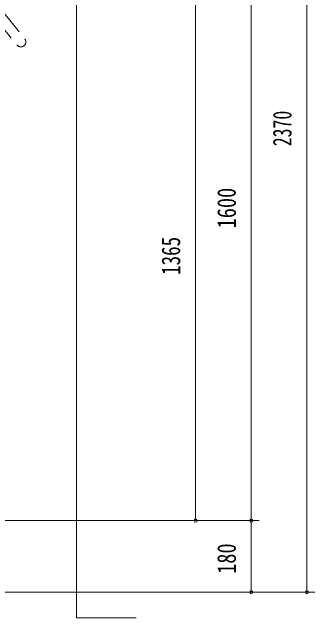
# Model space of a CAD drawing. Units: millimetres, scale not verified. Extents: x -5740 to 5740, y -4020 to 4020.
# Drawn here: x 2 to 764, y -2567 to -1042 of the extents above; entities that cross this region are included whole.
import ezdxf
from ezdxf.enums import TextEntityAlignment as Align

# ---------------------------------------------------------------- set-up
doc = ezdxf.new("R2010")
doc.units = ezdxf.units.MM
doc.header["$LTSCALE"] = 10
doc.linetypes.add('USER6', pattern=[25, 6, -5, 2, -5, 2, -5])
for name, color, linetype, lineweight in [('0-2_2ラック-03BODL', 7, 'Continuous', 18), ('0-9_2ラック-C下自転車奥', 3, 'Continuous', 18), ('0-B_2ラック-F寸法', 3, 'Continuous', 18)]:
    doc.layers.add(name, color=color, linetype=linetype, lineweight=lineweight)
doc.styles.add('ＭＳ ゴシック', font='')
doc.styles.get('ＭＳ ゴシック').set_extended_font_data('MS Gothic')

# ---------------------------------------------------------------- blocks, each defined once
blk = doc.blocks.new('CCL-CYC-FRONT-TOP_2')
at = {"layer": '0-9_2ラック-C下自転車奥', "color": 6, "linetype": 'USER6'}
for p, q in [((258.35, 1076.16), (298.43, 1003.88)), ((236.48, 1064.04), (276.57, 991.76))]:
    blk.add_line(p, q, dxfattribs=at)
blk.add_arc((287.5, 997.82), 12.5, 209.01263, 29.01263, dxfattribs=at)

msp = doc.modelspace()

# ---------------------------------------------------------------- linework, layer by layer
at = {"layer": '0-2_2ラック-03BODL'}
msp.add_lwpolyline([(313.51, -2566.6), (163.51, -2566.6), (163.51, -131.79), (-811.49, -131.79)], dxfattribs=at)
at = {"layer": '0-B_2ラック-F寸法'}
for p, q in [((743.51, -131.79), (743.51, -2501.79)), ((603.51, -721.79), (603.51, -2321.79)), ((463.51, -956.79), (463.51, -2321.79)), ((623.51, -2321.79), (-313.4, -2321.79)), ((603.51, -2321.79), (603.51, -2501.79)), ((763.51, -2501.79), (-239.51, -2501.79))]:
    msp.add_line(p, q, dxfattribs=at)
for centre, start, end in [((463.51, -2321.79), 0, 180), ((463.51, -2321.79), 180, 0), ((603.51, -2321.79), 0, 180), ((603.51, -2321.79), 180, 0), ((603.51, -2501.79), 0, 180), ((743.51, -2501.79), 0, 180), ((603.51, -2501.79), 180, 0), ((743.51, -2501.79), 180, 0)]:
    msp.add_arc(centre, 4, start, end, dxfattribs=at)

# ---------------------------------------------------------------- block references
at = {"layer": '0-9_2ラック-C下自転車奥', "rotation": 10}
msp.add_blockref('CCL-CYC-FRONT-TOP_2', (-86.12, -2149.89), dxfattribs=at)

# ---------------------------------------------------------------- texts
at = {"layer": '0-B_2ラック-F寸法', "color": 7, "style": 'ＭＳ ゴシック'}
for s, width, p in [('2370', 0.7, (718.71, -1379.88)), ('1600', 0.8, (578.71, -1586.52)), ('1365', 0.75, (438.71, -1703.64)), ('180', 0.8, (578.71, -2455.71))]:
    msp.add_text(s, height=46.89, rotation=90, dxfattribs=dict(at, width=width)).set_placement(p, align=Align.BOTTOM_LEFT)

doc.saveas('drawing.dxf')
